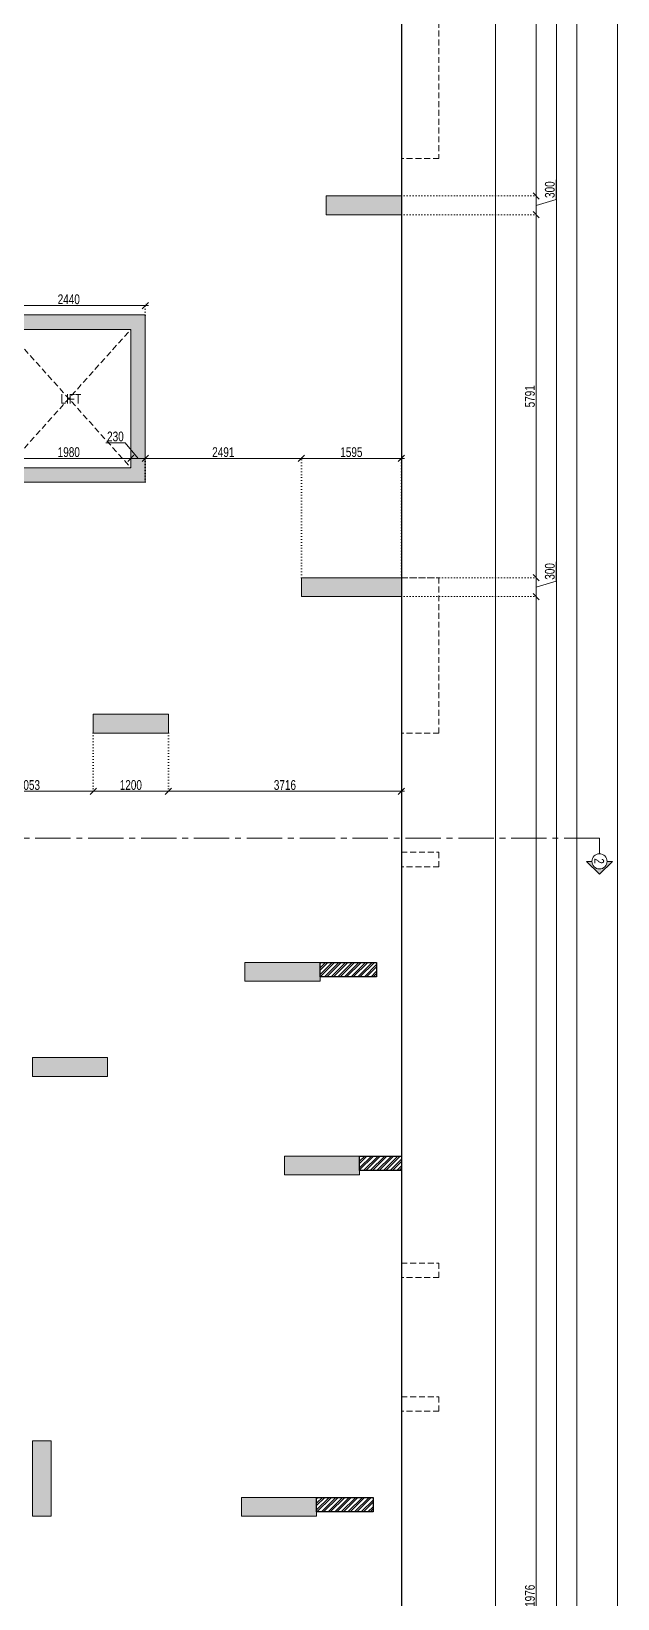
# Model space of a CAD drawing. Header units: inches. Extents: x 785882 to 928568, y 496782 to 576896.
# Drawn here: x 804155 to 813508, y 533772 to 558779 of the extents above; entities that cross this region are included whole.
import ezdxf
from ezdxf.enums import TextEntityAlignment as Align

# ---------------------------------------------------------------- set-up
doc = ezdxf.new("R2010")
doc.units = ezdxf.units.IN
doc.header["$LTSCALE"] = 750
doc.header["$MEASUREMENT"] = 0
for name, pattern in [('CENTER', [2, 1.25, -0.25, 0.25, -0.25]), ('CENTER2', [1.125, 0.75, -0.125, 0.125, -0.125]), ('DOT', [0.25, 0, -0.25]), ('HIDDEN2', [0.1875, 0.125, -0.0625])]:
    doc.linetypes.add(name, pattern=pattern)
for name, color, linetype, lineweight in [('COLUMN', 5, 'Continuous', 13), ('DIMENSION WORKING-MSA', 222, 'Continuous', 13), ('DOTTED LINE-MSA', 3, 'HIDDEN2', 13), ('ELE-01-MSA', 7, 'Continuous', 30), ('SECTION LINE', 14, 'CENTER', 9), ('TEXT ROOM NAME-MSA', 210, 'Continuous', 13), ('WALL HATCH-MSA', 251, 'Continuous', 9), ('WALL-MSA', 32, 'Continuous', 30)]:
    doc.layers.add(name, color=color, linetype=linetype, lineweight=lineweight)
doc.layers.add('R.C.C HATCH-MSA', color=250, linetype='Continuous')
doc.styles.add('125', font='swisscl.ttf', dxfattribs={"height": 125})
doc.styles.add('AR', font='swisscl.ttf')
doc.styles.add('Arial-Reg', font='swisscl.ttf', dxfattribs={"height": 155})
doc.dimstyles.new('WORKING DIM', dxfattribs={"dimtxt": 155, "dimasz": 100, "dimexe": 50, "dimexo": 0, "dimgap": 20, "dimtad": 1, "dimdec": 0, "dimzin": 0, "dimdsep": 46, "dimtxsty": 'AR', "dimblk": 'OBLIQUE', "dimcen": 0.09, "dimdle": 50, "dimclrd": 256, "dimclre": 250, "dimclrt": 256, "dimadec": 0, "dimazin": 0, "dimtfac": 1, "dimtdec": 0, "dimtofl": 0, "dimtmove": 1, "dimatfit": 0, "dimfxl": 1, "dimtolj": 1, "dimtzin": 0, "dimlwd": -1, "dimlwe": -1, "dimarcsym": 0})

# ---------------------------------------------------------------- blocks, each defined once
blk = doc.blocks.new('_Oblique')
at = {"color": 0, "linetype": 'ByBlock', "lineweight": -2}
blk.add_line((-0.5, -0.5), (0.5, 0.5), dxfattribs=at)
blk = doc.blocks.new('*D2549')
at = {"layer": 'Defpoints', "color": 0, "ltscale": 0.25, "transparency": 16777216}
for p in [(810058, 549761), (812208, 549761), (810058, 517785)]:
    blk.add_point(p, dxfattribs=at)
at = {"layer": 'DIMENSION WORKING-MSA', "color": 250, "linetype": 'DOT', "ltscale": 0.25, "transparency": 16777216}
for p, q in [((810058, 549761), (812258, 549761)), ((810058, 517785), (812258, 517785))]:
    blk.add_line(p, q, dxfattribs=at)
at = {"layer": 'DIMENSION WORKING-MSA', "ltscale": 0.25, "transparency": 16777216}
blk.add_line((812208, 517735), (812208, 549811), dxfattribs=at)
at = {"layer": 'DIMENSION WORKING-MSA', "ltscale": 0.25, "transparency": 16777216, "xscale": 100, "yscale": 100, "zscale": 100}
for p, rotation in [((812208, 549761), 90), ((812208, 517785), 270)]:
    blk.add_blockref('_Oblique', p, dxfattribs=dict(at, rotation=rotation))
at = {"layer": 'DIMENSION WORKING-MSA', "ltscale": 0.25, "transparency": 16777216, "insert": (812109, 533773), "char_height": 155, "attachment_point": 5, "rotation": 90, "style": 'AR'}
blk.add_mtext('\\A1;31976', dxfattribs=at)
blk = doc.blocks.new('*D2550')
at = {"layer": 'Defpoints', "color": 0, "ltscale": 0.25, "transparency": 16777216}
for p in [(810058, 550061), (812208, 550061), (810058, 549761)]:
    blk.add_point(p, dxfattribs=at)
at = {"layer": 'DIMENSION WORKING-MSA', "ltscale": 0.25, "transparency": 16777216}
for p, q in [((812208, 550061), (812208, 550161)), ((812527, 550006), (812527, 550317)), ((812208, 549761), (812208, 550061)), ((812208, 549911), (812527, 550006)), ((812208, 549761), (812208, 549661))]:
    blk.add_line(p, q, dxfattribs=at)
at = {"layer": 'DIMENSION WORKING-MSA', "color": 250, "linetype": 'DOT', "ltscale": 0.25, "transparency": 16777216}
for p, q in [((810058, 550061), (812258, 550061)), ((810058, 549761), (812258, 549761))]:
    blk.add_line(p, q, dxfattribs=at)
at = {"layer": 'DIMENSION WORKING-MSA', "ltscale": 0.25, "transparency": 16777216, "xscale": 100, "yscale": 100, "zscale": 100}
for p, rotation in [((812208, 550061), 270), ((812208, 549761), 90)]:
    blk.add_blockref('_Oblique', p, dxfattribs=dict(at, rotation=rotation))
at = {"layer": 'DIMENSION WORKING-MSA', "ltscale": 0.25, "transparency": 16777216, "insert": (812427, 550162), "char_height": 155, "attachment_point": 5, "rotation": 90, "style": 'AR'}
blk.add_mtext('\\A1;300', dxfattribs=at)
blk = doc.blocks.new('*D2551')
at = {"layer": 'Defpoints', "color": 0, "ltscale": 0.25, "transparency": 16777216}
for p in [(810058, 555852), (812208, 555852), (810058, 550061)]:
    blk.add_point(p, dxfattribs=at)
at = {"layer": 'DIMENSION WORKING-MSA', "color": 250, "linetype": 'DOT', "ltscale": 0.25, "transparency": 16777216}
for p, q in [((810058, 555852), (812258, 555852)), ((810058, 550061), (812258, 550061))]:
    blk.add_line(p, q, dxfattribs=at)
at = {"layer": 'DIMENSION WORKING-MSA', "ltscale": 0.25, "transparency": 16777216}
blk.add_line((812208, 550011), (812208, 555902), dxfattribs=at)
at = {"layer": 'DIMENSION WORKING-MSA', "ltscale": 0.25, "transparency": 16777216, "xscale": 100, "yscale": 100, "zscale": 100}
for p, rotation in [((812208, 555852), 90), ((812208, 550061), 270)]:
    blk.add_blockref('_Oblique', p, dxfattribs=dict(at, rotation=rotation))
at = {"layer": 'DIMENSION WORKING-MSA', "ltscale": 0.25, "transparency": 16777216, "insert": (812109, 552956), "char_height": 155, "attachment_point": 5, "rotation": 90, "style": 'AR'}
blk.add_mtext('\\A1;5791', dxfattribs=at)
blk = doc.blocks.new('*D2552')
at = {"layer": 'Defpoints', "color": 0, "ltscale": 0.25, "transparency": 16777216}
for p in [(810058, 556152), (812208, 556152), (810058, 555852)]:
    blk.add_point(p, dxfattribs=at)
at = {"layer": 'DIMENSION WORKING-MSA', "ltscale": 0.25, "transparency": 16777216}
for p, q in [((812208, 556152), (812208, 556252)), ((812527, 556098), (812527, 556409)), ((812208, 555852), (812208, 556152)), ((812208, 556002), (812527, 556098)), ((812208, 555852), (812208, 555752))]:
    blk.add_line(p, q, dxfattribs=at)
at = {"layer": 'DIMENSION WORKING-MSA', "color": 250, "linetype": 'DOT', "ltscale": 0.25, "transparency": 16777216}
for p, q in [((810058, 556152), (812258, 556152)), ((810058, 555852), (812258, 555852))]:
    blk.add_line(p, q, dxfattribs=at)
at = {"layer": 'DIMENSION WORKING-MSA', "ltscale": 0.25, "transparency": 16777216, "xscale": 100, "yscale": 100, "zscale": 100}
for p, rotation in [((812208, 556152), 270), ((812208, 555852), 90)]:
    blk.add_blockref('_Oblique', p, dxfattribs=dict(at, rotation=rotation))
at = {"layer": 'DIMENSION WORKING-MSA', "ltscale": 0.25, "transparency": 16777216, "insert": (812427, 556253), "char_height": 155, "attachment_point": 5, "rotation": 90, "style": 'AR'}
blk.add_mtext('\\A1;300', dxfattribs=at)
blk = doc.blocks.new('*D2553')
at = {"layer": 'Defpoints', "color": 0, "ltscale": 0.25, "transparency": 16777216}
for p in [(810058, 562905), (812208, 562905), (810058, 556152)]:
    blk.add_point(p, dxfattribs=at)
at = {"layer": 'DIMENSION WORKING-MSA', "ltscale": 0.25, "transparency": 16777216}
blk.add_line((812208, 556102), (812208, 562955), dxfattribs=at)
at = {"layer": 'DIMENSION WORKING-MSA', "color": 250, "linetype": 'DOT', "ltscale": 0.25, "transparency": 16777216}
for p, q in [((810058, 562905), (812258, 562905)), ((810058, 556152), (812258, 556152))]:
    blk.add_line(p, q, dxfattribs=at)
at = {"layer": 'DIMENSION WORKING-MSA', "ltscale": 0.25, "transparency": 16777216, "xscale": 100, "yscale": 100, "zscale": 100}
for p, rotation in [((812208, 562905), 90), ((812208, 556152), 270)]:
    blk.add_blockref('_Oblique', p, dxfattribs=dict(at, rotation=rotation))
at = {"layer": 'DIMENSION WORKING-MSA', "ltscale": 0.25, "transparency": 16777216, "insert": (812109, 559529), "char_height": 155, "attachment_point": 5, "rotation": 90, "style": 'AR'}
blk.add_mtext('\\A1;6753', dxfattribs=at)
blk = doc.blocks.new('*D2495')
at = {"layer": 'Defpoints', "color": 0, "ltscale": 0.25, "transparency": 16777216}
for p in [(803089, 547515), (805142, 547583), (805142, 546653)]:
    blk.add_point(p, dxfattribs=at)
at = {"layer": 'DIMENSION WORKING-MSA', "color": 250, "linetype": 'DOT', "ltscale": 0.25, "transparency": 16777216}
for p, q in [((803089, 547515), (803089, 546603)), ((805142, 547583), (805142, 546603))]:
    blk.add_line(p, q, dxfattribs=at)
at = {"layer": 'DIMENSION WORKING-MSA', "ltscale": 0.25, "transparency": 16777216}
blk.add_line((803039, 546653), (805192, 546653), dxfattribs=at)
at = {"layer": 'DIMENSION WORKING-MSA', "ltscale": 0.25, "transparency": 16777216, "xscale": 100, "yscale": 100, "zscale": 100, "rotation": 180}
blk.add_blockref('_Oblique', (803089, 546653), dxfattribs=at)
at = {"layer": 'DIMENSION WORKING-MSA', "ltscale": 0.25, "transparency": 16777216, "xscale": 100, "yscale": 100, "zscale": 100}
blk.add_blockref('_Oblique', (805142, 546653), dxfattribs=at)
at = {"layer": 'DIMENSION WORKING-MSA', "ltscale": 0.25, "transparency": 16777216, "insert": (804116, 546753), "char_height": 155, "attachment_point": 5, "style": 'AR'}
blk.add_mtext('\\A1;2053', dxfattribs=at)
blk = doc.blocks.new('*D2496')
at = {"layer": 'Defpoints', "color": 0, "ltscale": 0.25, "transparency": 16777216}
for p in [(805142, 547583), (806342, 547583), (805142, 546653)]:
    blk.add_point(p, dxfattribs=at)
at = {"layer": 'DIMENSION WORKING-MSA', "color": 250, "linetype": 'DOT', "ltscale": 0.25, "transparency": 16777216}
for p, q in [((805142, 547583), (805142, 546603)), ((806342, 547583), (806342, 546603))]:
    blk.add_line(p, q, dxfattribs=at)
at = {"layer": 'DIMENSION WORKING-MSA', "ltscale": 0.25, "transparency": 16777216}
blk.add_line((806392, 546653), (805092, 546653), dxfattribs=at)
at = {"layer": 'DIMENSION WORKING-MSA', "ltscale": 0.25, "transparency": 16777216, "xscale": 100, "yscale": 100, "zscale": 100, "rotation": 180}
blk.add_blockref('_Oblique', (805142, 546653), dxfattribs=at)
at = {"layer": 'DIMENSION WORKING-MSA', "ltscale": 0.25, "transparency": 16777216, "xscale": 100, "yscale": 100, "zscale": 100}
blk.add_blockref('_Oblique', (806342, 546653), dxfattribs=at)
at = {"layer": 'DIMENSION WORKING-MSA', "ltscale": 0.25, "transparency": 16777216, "insert": (805742, 546753), "char_height": 155, "attachment_point": 5, "style": 'AR'}
blk.add_mtext('\\A1;1200', dxfattribs=at)
blk = doc.blocks.new('*D2497')
at = {"layer": 'Defpoints', "color": 0, "ltscale": 0.25, "transparency": 16777216}
for p in [(806342, 546653), (810058, 546653), (810058, 546653)]:
    blk.add_point(p, dxfattribs=at)
at = {"layer": 'DIMENSION WORKING-MSA', "color": 250, "linetype": 'DOT', "ltscale": 0.25, "transparency": 16777216}
for p, q in [((806342, 546653), (806342, 546703)), ((810058, 546653), (810058, 546603))]:
    blk.add_line(p, q, dxfattribs=at)
at = {"layer": 'DIMENSION WORKING-MSA', "ltscale": 0.25, "transparency": 16777216}
blk.add_line((806292, 546653), (810108, 546653), dxfattribs=at)
at = {"layer": 'DIMENSION WORKING-MSA', "ltscale": 0.25, "transparency": 16777216, "xscale": 100, "yscale": 100, "zscale": 100, "rotation": 180}
blk.add_blockref('_Oblique', (806342, 546653), dxfattribs=at)
at = {"layer": 'DIMENSION WORKING-MSA', "ltscale": 0.25, "transparency": 16777216, "xscale": 100, "yscale": 100, "zscale": 100}
blk.add_blockref('_Oblique', (810058, 546653), dxfattribs=at)
at = {"layer": 'DIMENSION WORKING-MSA', "ltscale": 0.25, "transparency": 16777216, "insert": (808200, 546753), "char_height": 155, "attachment_point": 5, "style": 'AR'}
blk.add_mtext('\\A1;3716', dxfattribs=at)
blk = doc.blocks.new('*D2570')
at = {"layer": 'Defpoints', "color": 0, "ltscale": 0.25, "transparency": 16777216}
for p in [(803762, 551965), (805742, 551965), (805742, 551965)]:
    blk.add_point(p, dxfattribs=at)
at = {"layer": 'DIMENSION WORKING-MSA', "ltscale": 0.25, "transparency": 16777216}
blk.add_line((803712, 551965), (805792, 551965), dxfattribs=at)
at = {"layer": 'DIMENSION WORKING-MSA', "color": 250, "linetype": 'DOT', "ltscale": 0.25, "transparency": 16777216}
for p, q in [((803762, 551965), (803762, 552015)), ((805742, 551965), (805742, 552015))]:
    blk.add_line(p, q, dxfattribs=at)
at = {"layer": 'DIMENSION WORKING-MSA', "ltscale": 0.25, "transparency": 16777216, "xscale": 100, "yscale": 100, "zscale": 100, "rotation": 180}
blk.add_blockref('_Oblique', (803762, 551965), dxfattribs=at)
at = {"layer": 'DIMENSION WORKING-MSA', "ltscale": 0.25, "transparency": 16777216, "xscale": 100, "yscale": 100, "zscale": 100}
blk.add_blockref('_Oblique', (805742, 551965), dxfattribs=at)
at = {"layer": 'DIMENSION WORKING-MSA', "ltscale": 0.25, "transparency": 16777216, "insert": (804752, 552064), "char_height": 155, "attachment_point": 5, "style": 'AR'}
blk.add_mtext('\\A1;1980', dxfattribs=at)
blk = doc.blocks.new('*D2571')
at = {"layer": 'Defpoints', "color": 0, "ltscale": 0.25, "transparency": 16777216}
for p in [(805742, 551965), (805972, 551965), (805972, 551965)]:
    blk.add_point(p, dxfattribs=at)
at = {"layer": 'DIMENSION WORKING-MSA', "ltscale": 0.25, "transparency": 16777216}
for p, q in [((805652, 552215), (805341, 552215)), ((805857, 551965), (805652, 552215)), ((805742, 551965), (805642, 551965)), ((805742, 551965), (805972, 551965)), ((805972, 551965), (806072, 551965))]:
    blk.add_line(p, q, dxfattribs=at)
at = {"layer": 'DIMENSION WORKING-MSA', "color": 250, "linetype": 'DOT', "ltscale": 0.25, "transparency": 16777216}
for p, q in [((805742, 551965), (805742, 552015)), ((805972, 551965), (805972, 552015))]:
    blk.add_line(p, q, dxfattribs=at)
at = {"layer": 'DIMENSION WORKING-MSA', "ltscale": 0.25, "transparency": 16777216, "xscale": 100, "yscale": 100, "zscale": 100}
blk.add_blockref('_Oblique', (805742, 551965), dxfattribs=at)
at = {"layer": 'DIMENSION WORKING-MSA', "ltscale": 0.25, "transparency": 16777216, "xscale": 100, "yscale": 100, "zscale": 100, "rotation": 180}
blk.add_blockref('_Oblique', (805972, 551965), dxfattribs=at)
at = {"layer": 'DIMENSION WORKING-MSA', "ltscale": 0.25, "transparency": 16777216, "insert": (805496, 552314), "char_height": 155, "attachment_point": 5, "style": 'AR'}
blk.add_mtext('\\A1;230', dxfattribs=at)
blk = doc.blocks.new('*D2574')
at = {"layer": 'Defpoints', "color": 0, "ltscale": 0.25, "transparency": 16777216}
for p in [(808463, 551965), (805972, 551585), (808463, 550061)]:
    blk.add_point(p, dxfattribs=at)
at = {"layer": 'DIMENSION WORKING-MSA', "ltscale": 0.25, "transparency": 16777216}
blk.add_line((805922, 551965), (808513, 551965), dxfattribs=at)
at = {"layer": 'DIMENSION WORKING-MSA', "color": 250, "linetype": 'DOT', "ltscale": 0.25, "transparency": 16777216}
for p, q in [((805972, 551585), (805972, 552015)), ((808463, 550061), (808463, 552015))]:
    blk.add_line(p, q, dxfattribs=at)
at = {"layer": 'DIMENSION WORKING-MSA', "ltscale": 0.25, "transparency": 16777216, "xscale": 100, "yscale": 100, "zscale": 100, "rotation": 180}
blk.add_blockref('_Oblique', (805972, 551965), dxfattribs=at)
at = {"layer": 'DIMENSION WORKING-MSA', "ltscale": 0.25, "transparency": 16777216, "xscale": 100, "yscale": 100, "zscale": 100}
blk.add_blockref('_Oblique', (808463, 551965), dxfattribs=at)
at = {"layer": 'DIMENSION WORKING-MSA', "ltscale": 0.25, "transparency": 16777216, "insert": (807217, 552064), "char_height": 155, "attachment_point": 5, "style": 'AR'}
blk.add_mtext('\\A1;2491', dxfattribs=at)
blk = doc.blocks.new('*D2575')
at = {"layer": 'Defpoints', "color": 0, "ltscale": 0.25, "transparency": 16777216}
for p in [(810058, 551965), (808463, 550061), (810058, 550061)]:
    blk.add_point(p, dxfattribs=at)
at = {"layer": 'DIMENSION WORKING-MSA', "ltscale": 0.25, "transparency": 16777216}
blk.add_line((808413, 551965), (810108, 551965), dxfattribs=at)
at = {"layer": 'DIMENSION WORKING-MSA', "color": 250, "linetype": 'DOT', "ltscale": 0.25, "transparency": 16777216}
for p, q in [((808463, 550061), (808463, 552015)), ((810058, 550061), (810058, 552015))]:
    blk.add_line(p, q, dxfattribs=at)
at = {"layer": 'DIMENSION WORKING-MSA', "ltscale": 0.25, "transparency": 16777216, "xscale": 100, "yscale": 100, "zscale": 100, "rotation": 180}
blk.add_blockref('_Oblique', (808463, 551965), dxfattribs=at)
at = {"layer": 'DIMENSION WORKING-MSA', "ltscale": 0.25, "transparency": 16777216, "xscale": 100, "yscale": 100, "zscale": 100}
blk.add_blockref('_Oblique', (810058, 551965), dxfattribs=at)
at = {"layer": 'DIMENSION WORKING-MSA', "ltscale": 0.25, "transparency": 16777216, "insert": (809260, 552064), "char_height": 155, "attachment_point": 5, "style": 'AR'}
blk.add_mtext('\\A1;1595', dxfattribs=at)
blk = doc.blocks.new('*D2583')
at = {"layer": 'Defpoints', "color": 0, "ltscale": 0.25, "transparency": 16777216}
for p in [(803532, 554253), (805972, 554403), (805972, 554253)]:
    blk.add_point(p, dxfattribs=at)
at = {"layer": 'DIMENSION WORKING-MSA', "color": 250, "linetype": 'DOT', "ltscale": 0.25, "transparency": 16777216}
for p, q in [((803532, 554253), (803532, 554453)), ((805972, 554253), (805972, 554453))]:
    blk.add_line(p, q, dxfattribs=at)
at = {"layer": 'DIMENSION WORKING-MSA', "ltscale": 0.25, "transparency": 16777216}
blk.add_line((803482, 554403), (806022, 554403), dxfattribs=at)
at = {"layer": 'DIMENSION WORKING-MSA', "ltscale": 0.25, "transparency": 16777216, "xscale": 100, "yscale": 100, "zscale": 100, "rotation": 180}
blk.add_blockref('_Oblique', (803532, 554403), dxfattribs=at)
at = {"layer": 'DIMENSION WORKING-MSA', "ltscale": 0.25, "transparency": 16777216, "xscale": 100, "yscale": 100, "zscale": 100}
blk.add_blockref('_Oblique', (805972, 554403), dxfattribs=at)
at = {"layer": 'DIMENSION WORKING-MSA', "ltscale": 0.25, "transparency": 16777216, "insert": (804752, 554503), "char_height": 155, "attachment_point": 5, "style": 'AR'}
blk.add_mtext('\\A1;2440', dxfattribs=at)
blk = doc.blocks.new('BLOCK-I & J BASEMENT 2 TO GROUND COLOUMN')
at = {"layer": 'R.C.C HATCH-MSA'}
h = blk.add_hatch(color=256, dxfattribs=at)
h.dxf.hatch_style = 1
h.paths.add_polyline_path([(15139, -30747), (14839, -30747), (14839, -31947), (15139, -31947)])
h.paths.add_polyline_path([(5588, -30747), (5888, -30747), (5888, -31947), (5588, -31947)])
h.paths.add_polyline_path([(18174, -30747), (18174, -31047), (19374, -31047), (19374, -30747)])
h.paths.add_polyline_path([(2553, -30747), (2553, -31047), (1353, -31047), (1353, -30747)])
h.paths.add_polyline_path([(11673, -31567), (11373, -31567), (11373, -32767), (11673, -32767)])
h.paths.add_polyline_path([(9054, -31567), (9354, -31567), (9354, -32767), (9054, -32767)])
h.paths.add_polyline_path([(1867, -36194), (1867, -36494), (667, -36494), (667, -36194)])
h.paths.add_polyline_path([(20060, -36194), (20060, -36494), (18860, -36494), (18860, -36194)])
h.paths.add_polyline_path([(5888, -37763), (5888, -38063), (4688, -38063), (4688, -37763)])
h.paths.add_polyline_path([(2495, -39281), (2495, -39581), (1295, -39581), (1295, -39281)])
h.paths.add_polyline_path([(18231, -39281), (18231, -39581), (19431, -39581), (19431, -39281)])
h.paths.add_polyline_path([(10513, -38063), (10213, -38063), (10213, -36863), (10513, -36863)])
h.paths.add_polyline_path([(15139, -28118), (14839, -28118), (14839, -26918), (15139, -26918)])
h.paths.add_polyline_path([(5588, -28118), (5888, -28118), (5888, -26918), (5588, -26918)])
h.paths.add_polyline_path([(18174, -28118), (18174, -27818), (19374, -27818), (19374, -28118)])
h.paths.add_polyline_path([(2553, -28118), (2553, -27818), (1353, -27818), (1353, -28118)])
h.paths.add_polyline_path([(11673, -27297), (11373, -27297), (11373, -26097), (11673, -26097)])
h.paths.add_polyline_path([(9054, -27297), (9354, -27297), (9354, -26097), (9054, -26097)])
h.paths.add_polyline_path([(1867, -22671), (1867, -22371), (667, -22371), (667, -22671)])
h.paths.add_polyline_path([(20060, -22671), (20060, -22371), (18860, -22371), (18860, -22671)])
h.paths.add_polyline_path([(5888, -21101), (5888, -20801), (4688, -20801), (4688, -21101)])
h.paths.add_polyline_path([(2495, -19583), (2495, -19283), (1295, -19283), (1295, -19583)])
h.paths.add_polyline_path([(18231, -19583), (18231, -19283), (19431, -19283), (19431, -19583)])
h.paths.add_polyline_path([(10513, -20801), (10213, -20801), (10213, -22001), (10513, -22001)])
h.paths.add_polyline_path([(11278, -17832), (11278, -17532), (12478, -17532), (12478, -17832)])
h.paths.add_polyline_path([(9449, -17832), (9449, -17532), (8249, -17532), (8249, -17832)])
h.paths.add_polyline_path([(15810, -15622), (15810, -15322), (17010, -15322), (17010, -15622)])
h.paths.add_polyline_path([(4916, -15622), (4916, -15322), (3716, -15322), (3716, -15622)])
h.paths.add_polyline_path([(20726, -13445), (20726, -13145), (19131, -13145), (19131, -13445)])
h.paths.add_polyline_path([(0, -13445), (0, -13145), (1595, -13145), (1595, -13445)])
h.paths.add_polyline_path([(9449, -12591), (9149, -12591), (9149, -11391), (9449, -11391)])
h.paths.add_polyline_path([(11278, -12591), (11578, -12591), (11578, -11391), (11278, -11391)])
h.paths.add_polyline_path([(14200, -11621), (16640, -11621), (16640, -8952), (14200, -8952), (14200, -9182), (16410, -9182), (16410, -11391), (14200, -11391)])
h.paths.add_polyline_path([(6526, -11621), (4086, -11621), (4086, -8952), (6526, -8952), (6526, -9182), (4316, -9182), (4316, -11391), (6526, -11391)])
h.paths.add_polyline_path([(8230, -9182), (7930, -9182), (7930, -7982), (8230, -7982)])
h.paths.add_polyline_path([(8230, -3465), (7930, -3465), (7930, -4665), (8230, -4665)])
h.paths.add_polyline_path([(1200, -7353), (1200, -7053), (0, -7053), (0, -7353)])
h.paths.add_polyline_path([(3583, -4238), (3583, -3938), (2383, -3938), (2383, -4238)])
h.paths.add_polyline_path([(8230, -610), (7930, -610), (7930, -1810), (8230, -1810)])
h.paths.add_polyline_path([(3583, 0), (3283, 0), (3283, -1200), (3583, -1200)])
h.paths.add_polyline_path([(0, 0), (0, -300), (1200, -300), (1200, 0)])
h.paths.add_polyline_path([(12497, -9182), (12797, -9182), (12797, -7982), (12497, -7982)])
h.paths.add_polyline_path([(12497, -3465), (12797, -3465), (12797, -4665), (12497, -4665)])
h.paths.add_polyline_path([(19526, -7353), (19526, -7053), (20726, -7053), (20726, -7353)])
h.paths.add_polyline_path([(17144, -4238), (17144, -3938), (18344, -3938), (18344, -4238)])
h.paths.add_polyline_path([(12497, -610), (12797, -610), (12797, -1810), (12497, -1810)])
h.paths.add_polyline_path([(17144, 0), (17444, 0), (17444, -1200), (17144, -1200)])
h.paths.add_polyline_path([(20726, 0), (20726, -300), (19526, -300), (19526, 0)])
h.paths.add_polyline_path([(11278, -41032), (11278, -41332), (12478, -41332), (12478, -41032)])
h.paths.add_polyline_path([(9449, -41032), (9449, -41332), (8249, -41332), (8249, -41032)])
h.paths.add_polyline_path([(4916, -43242), (4916, -43542), (3716, -43542), (3716, -43242)])
h.paths.add_polyline_path([(0, -45420), (0, -45720), (1595, -45720), (1595, -45420)])
h.paths.add_polyline_path([(15810, -43242), (15810, -43542), (17010, -43542), (17010, -43242)])
h.paths.add_polyline_path([(20726, -45420), (20726, -45720), (19131, -45720), (19131, -45420)])
h.paths.add_polyline_path([(9449, -46274), (9149, -46274), (9149, -47474), (9449, -47474)])
h.paths.add_polyline_path([(11278, -46274), (11578, -46274), (11578, -47474), (11278, -47474)])
h.paths.add_polyline_path([(14200, -47244), (16640, -47244), (16640, -49912), (14200, -49912), (14200, -49682), (16410, -49682), (16410, -47474), (14200, -47474)])
h.paths.add_polyline_path([(6526, -47244), (4086, -47244), (4086, -49912), (6526, -49912), (6526, -49682), (4316, -49682), (4316, -47474), (6526, -47474)])
h.paths.add_polyline_path([(8230, -49682), (7930, -49682), (7930, -50882), (8230, -50882)])
h.paths.add_polyline_path([(8230, -55400), (7930, -55400), (7930, -54200), (8230, -54200)])
h.paths.add_polyline_path([(1200, -51511), (1200, -51811), (0, -51811), (0, -51511)])
h.paths.add_polyline_path([(3583, -52711), (3283, -52711), (3283, -51511), (3583, -51511)])
h.paths.add_polyline_path([(8230, -58255), (7930, -58255), (7930, -57055), (8230, -57055)])
h.paths.add_polyline_path([(3583, -58865), (3283, -58865), (3283, -57665), (3583, -57665)])
h.paths.add_polyline_path([(0, -57915), (300, -57915), (300, -58865), (0, -58865)])
h.paths.add_polyline_path([(12497, -49682), (12797, -49682), (12797, -50882), (12497, -50882)])
h.paths.add_polyline_path([(12497, -55400), (12797, -55400), (12797, -54200), (12497, -54200)])
h.paths.add_polyline_path([(19526, -51511), (19526, -51811), (20726, -51811), (20726, -51511)])
h.paths.add_polyline_path([(17444, -51511), (17144, -51511), (17144, -52711), (17444, -52711)])
h.paths.add_polyline_path([(12497, -58255), (12797, -58255), (12797, -57055), (12497, -57055)])
h.paths.add_polyline_path([(17144, -58865), (17444, -58865), (17444, -57665), (17144, -57665)])
h.paths.add_polyline_path([(20426, -58865), (20726, -58865), (20726, -57915), (20426, -57915)])
h.paths.add_polyline_path([(14839, -37763), (14839, -38063), (16039, -38063), (16039, -37763)])
h.paths.add_polyline_path([(14839, -21101), (14839, -20801), (16039, -20801), (16039, -21101)])
at = {"layer": 'COLUMN'}
for points in [[(19526, -7353), (19526, -7053), (20726, -7053), (20726, -7353)], [(14200, -11621), (16640, -11621), (16640, -8952), (14200, -8952), (14200, -9182), (16410, -9182), (16410, -11391), (14200, -11391)], [(20726, -13445), (20726, -13145), (19131, -13145), (19131, -13445)], [(15810, -15622), (15810, -15322), (17010, -15322), (17010, -15622)], [(18231, -19583), (18231, -19283), (19431, -19283), (19431, -19583)], [(14839, -21101), (14839, -20801), (16039, -20801), (16039, -21101)], [(20060, -22671), (20060, -22371), (18860, -22371), (18860, -22671)], [(15139, -28118), (14839, -28118), (14839, -26918), (15139, -26918)], [(18174, -28118), (18174, -27818), (19374, -27818), (19374, -28118)]]:
    blk.add_lwpolyline(points, close=True, dxfattribs=at)
blk = doc.blocks.new('section sym.')
h = blk.add_hatch(color=256)
h.dxf.hatch_style = 1
h.paths.add_polyline_path([(-240, 90), (-240, 153), (-393, 0), (-240, -153), (-240, -90, -0.414214), (-330, 0, -0.414214)])
at = {"layer": 'SECTION LINE', "linetype": 'Continuous'}
blk.add_line((-150, 0), (0, 0), dxfattribs=at)
blk.add_lwpolyline([(-240, -90), (-240, -153), (-393, 0), (-240, 153), (-240, 90)], dxfattribs=at)
blk.add_circle((-240, 0), 90, dxfattribs=at)
blk = doc.blocks.new('A$C37e82350')
at = {"layer": 'SECTION LINE', "linetype": 'CENTER2'}
blk.add_lwpolyline([(17359, 15657), (17302, 15657), (17302, -11420), (17346, -11420)], dxfattribs=at)
at = {"layer": 'SECTION LINE', "xscale": -1.347826086956522, "yscale": 1.347826086956522, "zscale": 1.347826086956522}
blk.add_blockref('section sym.', (17346, 15657), dxfattribs=at)
at = {"layer": 'SECTION LINE', "style": '125'}
blk.add_text('2', height=155, dxfattribs=at).set_placement((17665, 15654), align=Align.MIDDLE)
blk = doc.blocks.new('A$C2d1cd656')
at = {"layer": 'WALL HATCH-MSA'}
h = blk.add_hatch(dxfattribs=at)
h.set_pattern_fill('ANSI32', color=256, scale=200)
h.set_pattern_definition([(45, (-805741.795, -515731.36), (-53.0330086, 53.0330086), []), (45, (-805706.44, -515731.36), (-53.0330086, 53.0330086), [])])
h.paths.add_polyline_path([(3021, 28191), (3921, 28191), (3921, 27961), (3021, 27961)])
h.paths.add_polyline_path([(3650, 25103), (4316, 25103), (4316, 24873), (3650, 24873)])
h.paths.add_polyline_path([(2964, 19656), (3864, 19656), (3864, 19426), (2964, 19426)])
h.paths.add_polyline_path([(2964, 16727), (3864, 16727), (3864, 16497), (2964, 16497)])
h.paths.add_polyline_path([(3650, 10980), (4316, 10980), (4316, 11210), (3650, 11210)])
h.paths.add_polyline_path([(3021, 7893), (3921, 7893), (3921, 8123), (3021, 8123)])
at = {"layer": 'DOTTED LINE-MSA'}
for p, q in [((-1980, 38292), (0, 36084)), ((-1980, 36084), (0, 38292))]:
    blk.add_line(p, q, dxfattribs=at)
blk.add_lwpolyline([(4916, 46574), (4916, 41021), (4316, 41021), (4316, 34330), (4916, 34330), (4916, 31852), (4316, 31852), (4316, 29949), (4916, 29949), (4916, 29719), (4316, 29719), (4316, 23395), (4916, 23395), (4916, 23165), (4316, 23165), (4316, 21263), (4916, 21263), (4916, 21033), (4316, 21033), (4316, 15051)], dxfattribs=at)
at = {"layer": 'ELE-01-MSA'}
blk.add_line((4316, 47474), (4316, -380), dxfattribs=at)
at = {"layer": 'WALL-MSA'}
for points in [[(3021, 28191), (3921, 28191), (3921, 27961), (3021, 27961)], [(3650, 25103), (4316, 25103), (4316, 24873), (3650, 24873)], [(2964, 19656), (3864, 19656), (3864, 19426), (2964, 19426)]]:
    blk.add_lwpolyline(points, close=True, dxfattribs=at)
at = {"color": 2, "rotation": 270}
blk.add_blockref('A$C37e82350', (-8181, 47474), dxfattribs=at)
at = {"layer": 'COLUMN'}
blk.add_blockref('BLOCK-I & J BASEMENT 2 TO GROUND COLOUMN', (-16410, 47474), dxfattribs=at)
at = {"layer": 'TEXT ROOM NAME-MSA', "lineweight": 0, "style": 'Arial-Reg'}
blk.add_text('LIFT', height=155, dxfattribs=at).set_placement((-1120, 37108))

msp = doc.modelspace()

# ---------------------------------------------------------------- linework, layer by layer
at = {"layer": 'Defpoints', "color": 1, "lineweight": 0}
for points in [[(813508.1, 566055.4), (785881.7, 566055.4), (785881.7, 501490.9), (813508.1, 501490.9)], [(812858.1, 565405.4), (786531.7, 565405.4), (786531.7, 502140.9), (812858.1, 502140.9)], [(812533.1, 565080.4), (786856.7, 565080.4), (786856.7, 502465.9), (812533.1, 502465.9)], [(812208.1, 564755.4), (787181.7, 564755.4), (787181.7, 502790.9), (812208.1, 502790.9)], [(811558.1, 564105.4), (787831.7, 564105.4), (787831.7, 503440.9), (811558.1, 503440.9)]]:
    msp.add_lwpolyline(points, close=True, dxfattribs=at)

# ---------------------------------------------------------------- block references
msp.add_blockref('A$C2d1cd656', (805741.8, 515731.4))

# ---------------------------------------------------------------- dimensions: what is measured, and where the dimension line sits
at = {"layer": 'DIMENSION WORKING-MSA', "ltscale": 0.25}
for base, p1, p2, picture, middle in [((812208.1, 562905.4), (810058.1, 556152.1), (810058.1, 562905.4), '*D2553', (812108.6, 559528.7)), ((812208.1, 556152.1), (810058.1, 555852.1), (810058.1, 556152.1), '*D2552', (812427.1, 556117.6)), ((812208.1, 555852.1), (810058.1, 550060.9), (810058.1, 555852.1), '*D2551', (812108.7, 552956.5)), ((812208.1, 550060.9), (810058.1, 549760.9), (810058.1, 550060.9), '*D2550', (812427.1, 550026.4)), ((812208.0949545, 549760.8564684), (810058.0949534, 517785.3564683), (810058.0949534, 549760.8564684), '*D2549', (812108.6142861, 533773.1064683))]:
    dim = msp.add_linear_dim(base=base, p1=p1, p2=p2, angle=90, dimstyle='WORKING DIM', dxfattribs=at)
    dim.commit()
    dim.dimension.update_dxf_attribs({"geometry": picture, "text_midpoint": middle})
for base, p1, p2, picture, middle in [((805971.8, 554403.3), (803531.8, 554253.3), (805971.8, 554253.3), '*D2583', (804751.8, 554502.6)), ((805741.8, 551964.9), (803761.8, 551964.9), (805741.8, 551964.9), '*D2570', (804751.8, 552064.2)), ((808462.7, 551964.9), (805971.8, 551584.9), (808462.7, 550060.9), '*D2574', (807217.2, 552064.1)), ((810058.1, 551964.9), (808462.7, 550060.9), (810058.1, 550060.9), '*D2575', (809260.4, 552064.2)), ((805141.7949536, 546653.1564684), (803089.2949532, 547514.8564684), (805141.7949536, 547582.9564684), '*D2495', (804115.5449534, 546752.6371368)), ((805141.8, 546653.2), (806341.8, 547583), (805141.8, 547583), '*D2496', (805741.8, 546752.5)), ((810058.1, 546653.2), (806341.8, 546653.2), (810058.1, 546653.2), '*D2497', (808199.9, 546752.6))]:
    dim = msp.add_linear_dim(base=base, p1=p1, p2=p2, dimstyle='WORKING DIM', dxfattribs=at)
    dim.commit()
    dim.dimension.update_dxf_attribs({"geometry": picture, "text_midpoint": middle})
dim = msp.add_linear_dim(base=(805971.8, 551964.9), p1=(805741.8, 551964.9), p2=(805971.8, 551964.9), dimstyle='WORKING DIM', dxfattribs=at)
dim.commit()
dim.dimension.update_dxf_attribs({"geometry": '*D2571', "text_midpoint": (805631.5, 552214.9), "dimtype": 160})

doc.saveas('drawing.dxf')
